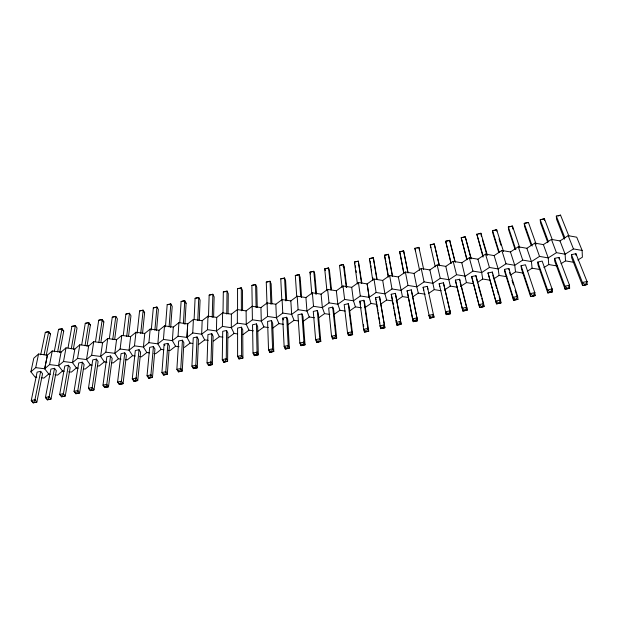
<?xml version="1.0" encoding="UTF-8"?>
<svg xmlns="http://www.w3.org/2000/svg" width="618" height="618" viewBox="0 0 618 618"><rect width="100%" height="100%" fill="white"/><g stroke="black" fill="none" stroke-linecap="round" stroke-linejoin="round"><path stroke-width="0.93" d="M460.464 286.505L466.459 282.557L461.808 262.789L453.172 261.352L445.794 266.373L437.15 264.944L429.881 269.927L421.221 268.498L414.06 273.45L405.385 272.036L398.332 276.957L389.649 275.551L382.696 280.433L374.006 279.058L367.162 283.909L358.455 282.526L351.712 287.347L343.005 285.979L336.354 290.769L327.64 289.409L321.09 294.16L312.368 292.832L305.925 297.552L297.188 296.223L290.839 300.912L282.094 299.591L275.844 304.249L267.092 302.944L260.935 307.571L252.183 306.289L246.119 310.885L237.351 309.595L231.387 314.16L231.302 327.687L237.358 323.121L246.25 324.388L252.407 319.807L261.29 321.082L267.54 316.455L276.416 317.737L278.942 323.623L283.322 324.249M226.59 330.468L226.273 358.757L224.944 361.839L223.623 362.179L222.279 359.614L222.712 331.318L226.59 330.468L227.88 333.063L227.602 361.329L223.623 362.179M226.775 314.068L227.03 291.047L223.322 291.889L222.998 312.994M228.065 313.789L228.266 293.658L227.03 291.047M36.817 377.227L35.041 377.011L30.9 371.804L35.705 367.648L44.674 368.761L49.579 364.589L58.54 365.709L63.523 361.507L72.484 362.642L77.551 358.417L86.512 359.56L91.657 355.288L100.603 356.447L105.848 352.16L114.793 353.326L120.124 349.015L129.062 350.19L134.477 345.848L143.415 347.03L148.915 342.65L157.837 343.847L163.438 339.444L172.36 340.649L178.054 336.223L186.968 337.436L192.746 332.978L201.661 334.207L207.524 329.703L216.431 330.947L222.395 326.42L222.611 312.886L231.379 314.153M213.612 317.011L214.129 296.864L212.855 294.268L209.162 295.11L208.475 317.188M211.781 333.72L211.016 362.024L209.703 365.091L208.444 365.423L207.045 362.874L207.934 334.57L211.781 333.72L213.117 336.292L212.391 364.581L208.444 365.423M212.229 317.312L212.855 294.268L209.162 295.11M207.524 329.703L207.957 316.161L216.725 317.413L216.439 330.954L219.367 336.663L222.882 337.15M207.957 316.161L202.171 320.665L201.661 334.207L204.689 339.877L208.212 340.356M199.251 320.224L200.077 300.062L198.764 297.49L195.095 298.324L194.106 319.46M197.072 336.964L195.86 365.277L194.562 368.336L193.357 368.652L191.92 366.126L193.249 337.807L197.072 336.964L198.455 339.521L197.289 367.818L193.357 368.652M197.775 320.541L198.764 297.49L195.095 298.324M192.746 332.978L193.395 319.421L202.171 320.665M192.746 343.438L190.105 343.075L186.968 337.436L187.694 323.886L193.395 319.421M186.976 337.451L187.702 323.902L178.911 322.658L173.303 327.107M184.906 324.373L186.103 303.237L184.743 300.68L181.097 301.507L179.776 322.658M182.441 340.178L180.788 368.506L179.506 371.549L178.355 371.858L176.872 369.34L178.633 341.012L182.441 340.178L183.863 342.72L182.264 371.024L178.355 371.858M183.399 323.747L184.743 300.68L181.097 301.507M178.054 336.223L178.911 322.658M170.684 327.54L172.198 306.389L170.8 303.847L167.177 304.674L165.462 326.798M167.895 343.376L165.809 371.712L164.535 374.74L163.446 375.041L161.916 372.546L164.11 344.203L167.895 343.376L169.363 345.895L167.331 374.207L163.446 375.041M169.1 326.93L170.8 303.847L169.765 304.365M163.438 339.444L164.504 325.871L173.295 327.092L172.368 340.665L175.597 346.25L179.12 346.721M156.539 330.684L158.378 309.525L156.933 306.999L153.326 307.818L151.271 330.097M153.426 346.551L150.916 374.894L149.664 377.915L148.621 378.201L147.045 375.729L149.672 347.378L153.426 346.551L154.94 349.054L152.484 377.374L148.621 378.201M154.879 330.205L156.933 306.999L155.952 307.501M148.915 342.65L150.189 329.07L158.981 330.282L157.853 343.855L161.174 349.402L163.816 349.757M150.189 329.07L144.759 333.457L143.415 347.03L146.837 352.538L149.479 352.886M142.557 333.071L144.635 312.654L143.16 310.151L139.575 310.962L137.181 333.256M139.058 349.718L136.122 378.077L134.879 381.082L133.897 381.36L132.275 378.904L135.319 350.537L139.058 349.718L140.618 352.206L137.737 380.541L133.897 381.36M140.749 333.365L143.16 310.151L139.575 310.962M134.477 345.848L135.96 332.26L144.759 333.457M135.96 332.26L130.622 336.625L129.069 350.197L132.584 355.667L135.234 356.014M128.59 336.184L130.962 315.752L129.448 313.264L125.879 314.075L123.268 335.45M124.766 352.855L121.406 381.229L120.178 384.226L119.251 384.481L117.582 382.048L121.051 353.674L124.766 352.855L126.366 355.327L123.067 383.67L119.251 384.481M126.698 336.493L129.448 313.264L125.879 314.075M120.124 349.015L121.8 335.419L130.607 336.609M121.8 335.419L116.547 339.753L114.801 353.341L118.409 358.772L121.058 359.112M114.693 339.282L117.366 318.842L115.813 316.37L112.267 317.173L109.347 338.556M110.552 355.976L106.783 384.357L105.57 387.339L104.697 387.594L102.982 385.168L106.852 356.795L110.552 355.976L112.19 358.432L108.482 386.783L104.697 387.594M112.723 339.606L115.813 316.37L112.267 317.173M105.848 352.16L107.725 338.564L116.539 339.745M107.725 338.564L102.565 342.866L100.618 356.462L104.311 361.854L106.968 362.194M100.881 342.357L103.847 321.908L102.248 319.452L98.725 320.255L95.496 341.646M96.416 359.081L92.244 387.463L91.039 390.445L90.22 390.676L88.459 388.274L92.746 359.892L96.416 359.081L98.1 361.515L93.99 389.873L90.22 390.676M98.826 342.704L102.248 319.452L98.725 320.255M91.657 355.288L93.735 341.684L102.549 342.859M93.735 341.684L88.652 345.964L86.512 359.56L90.298 364.914L92.067 365.138M87.007 346.358L90.406 324.968L88.776 322.526L85.269 323.322L81.738 344.736M82.379 362.179L77.798 390.568L76.609 393.535L75.844 393.759L74.036 391.372L78.725 362.982L82.379 362.179L84.102 364.597L79.591 392.963L75.844 393.759M85.021 345.794L88.776 322.526L88.026 322.975M77.551 358.417L79.83 344.805L88.652 345.964M73.326 349.402L77.034 328.003L75.365 325.578L71.873 326.374L68.042 347.787M79.83 344.805L74.832 349.054L72.499 362.658L76.377 367.973L78.146 368.197M68.405 365.246L63.43 393.643L62.256 396.601L61.537 396.818L59.691 394.446L64.774 366.041L68.405 365.246L70.174 367.648L65.261 396.022L61.537 396.818M71.286 348.853L75.365 325.578L74.654 326.01M63.523 361.507L65.995 347.895L74.817 349.046M59.73 352.43L63.731 331.016L62.024 328.614L58.555 329.402L54.245 351.758M54.515 368.297L49.146 396.702L47.98 399.645L47.316 399.854L45.431 397.498L50.908 369.093L54.515 368.297L56.323 370.676L51.016 399.058L47.316 399.854M57.621 351.897L62.024 328.614L61.367 329.031M49.579 364.589L52.236 350.97L61.066 352.106L58.548 365.725L62.518 371.001L64.287 371.225M46.211 355.443L50.506 334.021L48.76 331.627L45.307 332.414L40.695 354.786M50.514 374.238L48.745 374.014L44.674 368.761L47.385 355.149L52.236 350.97M44.689 368.776L47.401 355.165L38.548 354.021L33.797 358.193L30.9 371.804M40.703 371.333L34.94 399.738L33.789 402.673L33.179 402.866L31.248 400.534L37.111 372.121L40.703 371.333L42.549 373.697L36.856 402.079L33.179 402.866M44.032 354.925L48.76 331.627L45.307 332.414M35.705 367.648L38.548 354.021M433.357 314.4L431.82 317.637L429.688 318.162L429.031 315.327L433.357 314.4L433.998 317.243L429.688 318.162L423.121 287.27L427.308 286.35L427.95 289.201M61.074 352.121L65.995 347.895M48.729 374.006L43.901 378.092L41.244 377.768M62.511 370.993L57.598 375.111L54.94 374.778M76.362 367.965L71.371 372.106L68.714 371.773M90.298 364.914L85.222 369.085L83.453 368.861M104.303 361.839L99.143 366.034L97.374 365.81M118.401 358.757L113.156 362.982L111.387 362.758M158.996 330.29L164.504 325.871M132.576 355.659L127.246 359.908L125.477 359.684M146.837 352.538L141.414 356.818L139.645 356.594M161.167 349.394L155.659 353.705L153.89 353.465M175.589 346.234L169.989 350.576L168.227 350.344M216.74 317.42L222.611 312.886M184.411 347.432L190.097 343.067M198.911 344.272L204.689 339.877M213.488 341.074L219.359 336.656M228.158 337.876L234.122 333.426L237.644 333.929M242.92 334.662L248.977 330.174L253.372 330.808M257.76 331.426L263.917 326.907L268.297 327.532M345.184 311.047L339.946 310.267L337.853 304.21L329.015 302.874L322.364 307.633L313.511 306.312L306.961 311.032L298.1 309.711L291.65 314.4L282.774 313.094L276.424 317.752L275.837 304.241M272.685 328.158L278.934 323.608M287.702 324.883L294.052 320.302L298.44 320.951M302.812 321.584L309.263 316.98L314.516 317.76M318.741 317.752L324.558 313.635L329.803 314.407M425.246 294.207L418.293 293.117L416.779 286.837L407.988 285.439L400.804 290.367L391.997 288.969L384.929 293.859L376.115 292.492L369.147 297.343L360.317 295.976L353.457 300.796L344.62 299.436L337.861 304.226L336.346 290.754M334.037 314.407L339.939 310.251M349.425 311.047L355.427 306.868L361.538 307.803M364.914 307.671L371.001 303.461L377.104 304.404M381.26 303.747L386.667 300.039L392.762 300.974M396.153 300.842L402.426 296.578L408.521 297.536M489.626 280.147L482.712 279.019L481.685 272.546L472.932 271.101L465.308 276.161L456.547 274.716L449.031 279.738L440.263 278.324L432.863 283.314L424.072 281.893L416.787 286.852L414.052 273.442M461.816 262.804L469.301 257.752L477.923 259.205L485.524 254.129L494.137 255.597L501.855 250.483L510.453 251.959L518.278 246.798L526.868 248.289L534.802 243.113L543.384 244.612L551.434 239.398L560.001 240.912L568.174 235.659L576.725 237.196L582.125 250.437L582.38 257.196L577.853 260.016M412.724 296.864L418.293 293.11M428.436 293.511L434.253 289.618L441.19 290.73M444.404 290.027L450.306 286.103L457.235 287.216M539.823 269.51L532.083 268.204L531.434 261.584L522.72 260.101L514.748 265.276L506.018 263.801L498.17 268.938L489.425 267.463L481.685 272.561L477.923 259.205M477.39 282.48L482.712 279.004M494.439 278.432L499.066 275.427L506.837 276.725M510.823 274.848L515.52 271.827L523.276 273.125M582.125 250.437L573.45 248.915L565.122 254.191L556.432 252.669L548.228 257.907L539.522 256.4L531.434 261.599L526.868 248.289M527.316 271.24L532.075 268.197M543.91 267.617L548.738 264.55L557.336 266.026M561.051 263.685L565.509 260.881L574.083 262.372M240.008 288.382L241.29 287.803L242.48 290.429L242.604 310.553M326.961 268.583L328.552 267.934L329.479 270.669L331.518 289.742M386.613 255.002L388.428 254.299L392.561 276.107M402.372 251.325L403.624 250.846L408.096 272.893M416.965 248.104L418.896 247.37L419.545 250.228M432.94 244.373L434.269 243.878L439.413 265.786M478.749 234.044L480.912 233.256L487.339 255.087M495.165 230.213L496.648 229.68L503.508 251.48M536.146 244.187L528.405 222.441L524.234 223.392L524.535 226.381L531.194 245.416M558.054 215.999L560.541 215.134L568.892 236.068M238.903 358.919L242.905 358.069L242.727 329.811L241.483 327.2L237.582 328.058L237.606 356.331L238.903 358.919L242.905 358.069L241.615 355.474L241.483 327.2M254.268 355.644L258.293 354.786L257.66 326.543L256.462 323.909L252.546 324.774L253.025 353.032L254.268 355.644L258.293 354.786L257.057 352.167L256.462 323.909M300.927 345.671L305.029 344.79L302.99 316.601L301.939 313.913L297.946 314.786L299.838 343.005L300.927 345.671L305.029 344.79L303.948 342.125L301.939 313.913M332.523 338.911L336.671 338.023L333.666 309.865L332.708 307.138L328.676 308.027L331.534 336.207L332.523 338.911L336.671 338.023L335.698 335.311L332.708 307.138M528.405 222.441L524.234 223.392L532.183 246.049M564.389 239.205L556.517 219.127L556.324 216.091L560.541 215.134M237.575 309.742L237.559 288.652L241.29 287.803L241.399 310.808M252.237 306.474L251.881 285.4L255.628 284.543L256.779 287.192L257.227 307.293M267.007 304.126L266.273 282.109L270.043 281.252L271.147 283.917L271.928 304.002M281.808 299.854L280.757 278.818L284.55 277.953L285.609 280.634L286.721 300.711M296.725 296.524L295.319 275.504L299.135 274.639L300.155 277.335L301.607 297.397M342.125 287.355L339.514 265.439L343.392 264.558L344.28 267.316L346.76 287.316M419.607 270.329L414.902 248.281L418.896 247.37L423.685 269.417M483.052 257.134L476.826 234.183L480.912 233.256L481.36 236.192M391.248 294.268L395.389 293.357L401.144 324.249L396.887 325.161L391.248 294.268L392.662 300.819M407.138 290.777L411.294 289.865L417.521 320.757L413.241 321.669L412.523 318.857L407.138 290.777L413.241 321.669L417.521 320.757L411.294 289.865M439.197 283.739L443.415 282.812L450.584 313.697L446.242 314.624L439.197 283.739L439.807 286.605M455.373 280.17L459.614 279.243L466.737 307.246L467.262 310.128L462.897 311.055L455.373 280.17L462.897 311.055L467.262 310.128L460.147 282.132M471.658 276.594L475.922 275.659L483.585 303.639L484.056 306.543L479.661 307.478L471.658 276.594L479.661 307.478L484.056 306.543L481.831 298.424M488.035 273.001L492.33 272.059L500.549 300.008L500.959 302.936L496.532 303.878L488.035 273.001L496.532 303.878L500.959 302.936L499.105 296.625M504.52 269.378L508.838 268.428L517.621 296.354L517.961 299.305L513.512 300.255L504.898 272.329L504.52 269.378L513.156 297.312L513.512 300.255L517.961 299.305M521.105 265.725L525.447 264.767L534.794 292.662L535.08 295.636L530.599 296.594L521.422 268.699L521.105 265.725L530.298 293.627L530.599 296.594L535.08 295.636L534.176 292.94M537.791 262.055L542.164 261.097L552.083 288.961L552.307 291.959L547.803 292.924L538.054 265.052L537.791 262.055L547.563 289.927L547.803 292.924L552.307 291.959L551.665 290.159M554.585 258.37L558.989 257.405L569.487 285.238L569.649 288.258L565.115 289.224L554.794 261.391L554.585 258.37L564.937 286.211L565.115 289.224L569.649 288.258M571.488 254.655L575.914 253.689L587.007 281.491L587.1 284.535L582.535 285.508L571.635 257.698L571.488 254.655L582.426 282.472L582.535 285.508L587.1 284.535M271.526 320.587L267.586 321.453L268.529 349.703L269.718 352.33L273.774 351.464L272.677 323.237L271.526 320.587L272.592 348.83L273.774 351.464L269.718 352.33L269.657 350.445M282.72 318.131L286.682 317.258L287.787 319.931L289.355 348.143L285.277 349.008L284.133 346.366L282.72 318.131L283.461 319.908M317.281 310.537L313.272 311.426L315.636 339.622L316.679 342.31L320.804 341.43L318.285 313.249L317.281 310.537L319.776 338.734L320.804 341.43L316.679 342.31L316.524 340.425M348.235 303.732L344.18 304.62L347.532 332.785L348.467 335.512L352.639 334.616L349.147 306.474L348.235 303.732L351.719 331.881L352.639 334.616L348.467 335.512L348.127 332.693M359.776 301.198L363.863 300.294L364.713 303.067L368.714 331.186L364.504 332.082L363.623 329.34L359.776 301.198L360.642 303.956M375.466 297.752L379.576 296.849L384.883 327.741L380.649 328.637L375.466 297.752L376.084 299.838M445.64 311.773L449.997 310.839L448.444 314.091L446.242 314.624L445.64 311.773L448.444 314.091L450.584 313.697L443.415 282.812M58.555 329.402L60.425 329.155M71.873 326.374L73.727 326.134M85.269 323.322L87.107 323.09M167.177 304.674L168.899 304.465M153.326 307.818L155.079 307.609M223.322 291.889L225.802 291.611M237.559 288.652L239.197 288.467M251.881 285.4L255.628 284.543L256.115 307.532M266.273 282.109L270.043 281.252L270.908 304.218M280.757 278.818L283.114 278.563M295.319 275.504L299.135 274.639L300.703 296.609M326.204 268.66L324.697 268.807L326.922 290.746M339.514 265.439L343.392 264.558L346.219 287.424M385.902 255.072L384.481 255.203L388.266 277.049M401.746 251.565L399.645 251.75L403.863 273.712M432.276 244.62L430.252 244.79L430.854 247.663M494.423 230.483L492.538 230.614L492.94 233.565L498.826 252.646M222.395 326.42L231.294 327.679L234.129 333.434M466.459 282.573L473.38 283.693M429.031 315.327L431.82 317.637L433.998 317.243L427.308 286.35M343.013 266.265L344.28 267.316M184.882 302.217L186.103 303.237M143.43 311.65L144.635 312.654M102.055 320.402L103.847 321.908M89.216 323.971L90.406 324.968M62.549 330.027L63.731 331.016M49.324 333.032L50.506 334.021M164.11 344.203L164.851 345.462M248.984 330.19L246.25 324.388L246.111 310.869M263.917 326.907L261.29 321.082L260.935 307.571M294.06 320.317L291.642 314.392L290.831 300.896M568.174 235.659L573.45 248.915M556.324 216.091L564.906 237.907M309.27 316.995L306.953 311.024L305.918 297.544M560.001 240.912L565.122 254.191L565.509 260.896M552.337 239.769L544.419 218.795L540.232 219.753L540.48 222.766L547.857 242.681M551.434 239.398L556.432 252.669M548.351 241.599L540.232 219.753L544.419 218.795L544.535 220.309M324.558 313.635L322.364 307.633L321.09 294.16M543.384 244.612L548.228 257.907L548.745 264.566M310.622 273.983L309.966 272.175L313.805 271.302L314.778 274.021L316.57 294.06M534.802 243.113L539.522 256.4M325.323 270.63L324.697 268.807L328.552 267.934L330.877 289.865M519.777 247.841L512.476 226.064L508.336 227.007L508.691 229.973L514.956 249.039M518.278 246.798L522.72 260.101M515.821 249.695L508.336 227.007L512.476 226.064L512.816 229.039M510.453 251.959L514.748 265.276L515.52 271.827M355.427 306.883L353.45 300.781L351.704 287.331M499.035 238.996L501.036 245.354M509.487 272.291L510.337 274.987M512.028 280.394L513.442 284.898M515.142 290.298L517.119 296.601M501.855 250.483L506.018 263.801M499.282 252.422L492.538 230.614L496.648 229.68L496.849 231.155M354.987 263.894L354.415 262.047L358.324 261.167L361.862 282.974M369.147 297.343L367.162 283.909L369.139 297.328L371.009 303.477M494.137 255.597L498.17 268.938L499.066 275.443M482.426 239.83L486.969 255.296M492.755 274.995L496.717 288.513M497.251 290.313L498.571 294.825M485.524 254.129L489.425 267.463M476.826 234.183L483.137 256.022M369.811 260.039L369.409 258.641L373.334 257.752L377.165 279.56M386.667 300.039L384.929 293.859L382.696 280.433M471.264 258.672L465.269 236.81L461.206 237.737L466.853 259.776M471.001 258.857L465.269 236.81L461.206 237.737L467.084 259.606M477.637 283.083L475.922 275.659M478.131 284.89L481.337 296.617M469.301 257.752L472.932 271.101M402.434 296.586L398.324 276.941M455.288 262.233L449.719 240.348L445.678 241.267L451.009 263.314M450.267 243.245L454.902 261.484M453.172 261.352L456.547 274.716M451.132 263.16L445.678 241.267L449.719 240.348L450.128 242.519M400.178 253.874L399.645 251.75L403.624 250.846L407.942 272.808M445.794 266.373L450.306 286.103M439.151 265.006L434.269 243.878L430.252 244.79L435.265 266.837M437.15 264.944L440.263 278.324M423.121 287.27L423.778 290.112M414.902 248.281L415.559 251.132M429.873 269.919L434.253 289.633M421.221 268.498L424.072 281.893M405.385 272.036L407.988 285.439M400.356 254.577L403.871 272.886M459.614 279.243L459.885 280.688M392.322 276.146L388.428 254.299L384.481 255.203L385.895 261.808M395.389 293.357L401.144 324.249L396.887 325.161L396.076 320.479M389.649 275.551L391.997 288.969M386.227 263.708L388.367 276.061M392.994 302.689L393.318 304.558M393.643 306.435L393.967 308.305M394.292 310.182L395.752 318.602M376.825 279.622L373.334 257.752L369.409 258.641L372.801 280.518M379.576 296.849L384.883 327.741L380.649 328.637L380.217 325.825M374.006 279.058L376.115 292.492M370.213 261.429L370.506 263.33M370.8 265.238L371.094 267.138M371.395 269.039L371.688 270.939M372.724 277.598L373.017 279.498M376.432 301.468L376.725 303.345M377.011 305.215L377.304 307.092M377.598 308.961L377.884 310.839M378.177 312.708L378.471 314.585M378.904 317.397L379.197 319.267M379.491 321.144L379.776 323.021M492.33 272.059L492.538 273.527M361.422 283.052L358.324 261.167L354.415 262.047L357.413 283.948M363.863 300.294L367.841 328.436L368.714 331.186L364.504 332.082L364.118 329.27M358.455 282.526L360.317 295.976M355.396 265.771L355.659 267.679M356.053 270.529L356.316 272.438M363.477 324.581L363.732 326.459M508.838 268.428L509.023 269.911M343.005 285.979L344.62 299.436M327.64 289.409L329.015 302.874M315.837 294.207L313.805 271.302L309.966 272.175L311.812 294.129M312.368 292.832L313.511 306.312M297.188 296.223L298.1 309.711M558.989 257.405L559.081 258.919M284.55 277.953L285.794 300.904M286.682 317.258L288.22 345.485L289.355 348.143L285.277 349.008L285.184 347.131M282.094 299.591L282.774 313.094M575.914 253.689L575.984 255.211M267.092 302.944L267.54 316.455M252.183 306.289L252.407 319.807M237.351 309.595L237.358 323.121M241.615 355.474L240.278 358.564L237.606 356.331L241.615 355.474M257.057 352.167L255.705 355.273L253.025 353.032L257.057 352.167M272.592 348.83L271.217 351.943L268.529 349.703L272.592 348.83M288.22 345.485L286.837 348.614L284.133 346.366L288.22 345.485M303.948 342.125L302.55 345.261L299.838 343.005L303.948 342.125M319.776 338.734L318.355 341.885L315.636 339.622L319.776 338.734M335.698 335.311L334.261 338.479L331.534 336.207L335.698 335.311M351.719 331.881L350.267 335.056L347.532 332.785L351.719 331.881M367.841 328.436L366.374 331.619L363.623 329.34L367.841 328.436M384.072 324.96L382.588 328.158L379.823 325.871L384.072 324.96M400.394 321.453L398.888 324.666L396.123 322.372L400.394 321.453M416.818 317.938L415.304 321.159L412.523 318.857L416.818 317.938M466.737 307.246L465.169 310.506L462.357 308.181L466.737 307.246M483.585 303.639L482.001 306.914L479.182 304.581L483.585 303.639M500.549 300.008L498.942 303.299L496.115 300.958L500.549 300.008M517.621 296.354L515.999 299.653L513.156 297.312L517.621 296.354M534.794 292.662L533.156 295.976L530.298 293.627L534.794 292.662M552.083 288.961L550.429 292.291L547.563 289.927L552.083 288.961M569.487 285.238L567.811 288.583L564.937 286.211L569.487 285.238M587.007 281.491L585.308 284.844L582.426 282.472L587.007 281.491M34.94 399.738L31.248 400.534L33.789 402.673L36.856 402.079L34.94 399.738M49.146 396.702L45.431 397.498L47.98 399.645L51.016 399.058L49.146 396.702M63.43 393.643L59.691 394.446L62.256 396.601L65.261 396.022L63.43 393.643M77.798 390.568L74.036 391.372L76.609 393.535L79.591 392.963L77.798 390.568M92.244 387.463L88.459 388.274L91.039 390.445L93.99 389.873L92.244 387.463M106.783 384.357L102.982 385.168L105.57 387.339L108.482 386.783L106.783 384.357M121.406 381.229L117.582 382.048L120.178 384.226L123.067 383.67L121.406 381.229M136.122 378.077L132.275 378.904L134.879 381.082L137.737 380.541L136.122 378.077M150.916 374.894L147.045 375.729L149.664 377.915L152.484 377.374L150.916 374.894M165.809 371.712L161.916 372.546L164.535 374.74L167.331 374.207L165.809 371.712M180.788 368.506L176.872 369.34L179.506 371.549L182.264 371.024L180.788 368.506M195.86 365.277L191.92 366.126L194.562 368.336L197.289 367.818L195.86 365.277M211.016 362.024L207.045 362.874L209.703 365.091L212.391 364.581L211.016 362.024M226.273 358.757L222.279 359.614L224.944 361.839L227.602 361.329L226.273 358.757"/></g></svg>
